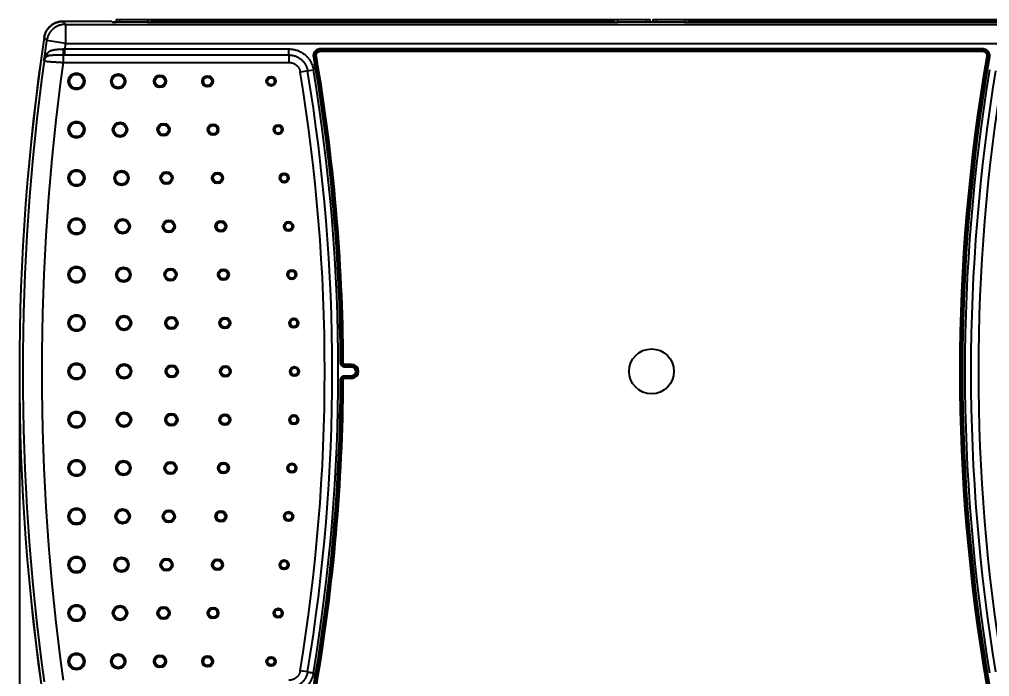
# Model space of a CAD drawing. Header units: inches. Extents: x 0 to 34, y 0 to 22.
# Drawn here: x 14.09 to 19.19, y 11.02 to 14.48 of the extents above; entities that cross this region are included whole.
import ezdxf

# ---------------------------------------------------------------- set-up
doc = ezdxf.new("R2010")
doc.units = ezdxf.units.IN
doc.header["$LTSCALE"] = 1.87
doc.header["$MEASUREMENT"] = 0
doc.layers.get('0').update_dxf_attribs({"linetype": 'CONTINUOUS'})
doc.layers.add('DIMENSIONS', color=7, linetype='CONTINUOUS')
doc.styles.get("Standard").update_dxf_attribs({"font": 'txt', "width": 0.8})
doc.dimstyles.new('DIMSTYLE_1', dxfattribs={"dimtxt": 0.125, "dimasz": 0.18, "dimexe": 0.18, "dimexo": 0.0625, "dimgap": 0.09, "dimtad": 0, "dimtih": 1, "dimtoh": 1, "dimdec": 3, "dimzin": 4, "dimdsep": 46, "dimtxsty": 'STANDARD', "dimblk": '_FILLED', "dimblk1": '_FILLED', "dimblk2": '_FILLED', "dimcen": 0.09, "dimadec": 0, "dimazin": 0, "dimtp": 0.01, "dimtm": 0.01, "dimtfac": 1, "dimtdec": 3, "dimtofl": 0, "dimtmove": 0, "dimatfit": 3, "dimldrblk": '_FILLED', "dimfxl": 1, "dimtolj": 1, "dimtzin": 4, "dimarcsym": 0})

# ---------------------------------------------------------------- blocks, each defined once
blk = doc.blocks.new('_FILLED')
at = {"color": 0, "linetype": 'BYBLOCK'}
blk.add_solid([(0, 0), (-1, 0.174), (-1, -0.174)], dxfattribs=at)
blk = doc.blocks.new('*D6')
at = {"layer": 'DIMENSIONS', "color": 2, "linetype": 'CONTINUOUS'}
for p, q in [((14.0876, 12.5662), (14.0876, 9.4032)), ((21.1515, 12.5662), (21.1515, 9.4032)), ((14.0876, 9.5282), (17.1571, 9.5282)), ((21.1515, 9.5282), (18.0821, 9.5282))]:
    blk.add_line(p, q, dxfattribs=at)
at = {"layer": 'DIMENSIONS', "color": 2, "linetype": 'CONTINUOUS', "xscale": 0.18, "yscale": 0.18, "zscale": 0.18, "rotation": 180}
blk.add_blockref('_FILLED', (14.0876, 9.5282), dxfattribs=at)
at = {"layer": 'DIMENSIONS', "color": 2, "linetype": 'CONTINUOUS', "xscale": 0.18, "yscale": 0.18, "zscale": 0.18}
blk.add_blockref('_FILLED', (21.1515, 9.5282), dxfattribs=at)
at = {"layer": 'DIMENSIONS', "color": 2, "linetype": 'CONTINUOUS', "width": 0.8}
for s, p in [('7.064', (17.2196, 9.4657)), ('[', (17.2196, 9.2782)), ('179.42', (17.3196, 9.2782)), (']', (17.9196, 9.2782))]:
    blk.add_text(s, height=0.125, dxfattribs=at).set_placement(p)
blk = doc.blocks.new('*D7')
at = {"layer": 'DIMENSIONS', "color": 2, "linetype": 'CONTINUOUS'}
for p, q in [((14.0876, 12.5662), (14.0876, 10.0282)), ((20.9524, 12.5662), (20.9524, 10.9714)), ((20.9524, 10.585), (20.9524, 10.0282)), ((14.0876, 10.1532), (17.0575, 10.1532)), ((20.9524, 10.1532), (17.9825, 10.1532))]:
    blk.add_line(p, q, dxfattribs=at)
at = {"layer": 'DIMENSIONS', "color": 2, "linetype": 'CONTINUOUS', "xscale": 0.18, "yscale": 0.18, "zscale": 0.18, "rotation": 180}
blk.add_blockref('_FILLED', (14.0876, 10.1532), dxfattribs=at)
at = {"layer": 'DIMENSIONS', "color": 2, "linetype": 'CONTINUOUS', "xscale": 0.18, "yscale": 0.18, "zscale": 0.18}
blk.add_blockref('_FILLED', (20.9524, 10.1532), dxfattribs=at)
at = {"layer": 'DIMENSIONS', "color": 2, "linetype": 'CONTINUOUS', "width": 0.8}
for s, p in [('6.865', (17.12, 10.0907)), ('[', (17.12, 9.9032)), ('174.37', (17.22, 9.9032)), (']', (17.82, 9.9032))]:
    blk.add_text(s, height=0.125, dxfattribs=at).set_placement(p)

msp = doc.modelspace()

# ---------------------------------------------------------------- linework, layer by layer
at = {"color": 7, "linetype": 'CONTINUOUS'}
for p, q in [((14.5736, 14.4687), (14.3163, 14.4687)), ((14.3298, 14.4533), (14.3298, 14.3534)), ((14.3298, 14.4533), (20.4954, 14.4533)), ((14.5736, 14.4687), (14.5777, 14.4646)), ((14.7494, 14.4643), (14.5877, 14.4643)), ((14.5956, 14.4792), (14.5956, 14.4643)), ((14.5956, 14.4792), (17.4047, 14.4792)), ((14.6153, 14.4643), (14.6153, 14.4792)), ((14.7603, 14.463), (14.7594, 14.4639)), ((14.7649, 14.4792), (14.7649, 14.4627)), ((17.2259, 14.4627), (14.7703, 14.4627)), ((14.7846, 14.4627), (14.7846, 14.4792)), ((14.7846, 14.4753), (17.2157, 14.4753)), ((17.2157, 14.4627), (17.2157, 14.4792)), ((17.2354, 14.4629), (17.2354, 14.4792)), ((17.2368, 14.4639), (17.2359, 14.463)), ((17.5764, 14.4643), (17.2468, 14.4643)), ((17.385, 14.4792), (17.385, 14.4643)), ((17.4047, 14.4643), (17.4047, 14.4792)), ((17.4197, 14.4645), (17.4047, 14.4645)), ((17.4197, 14.4792), (17.4197, 14.4643)), ((17.4197, 14.4792), (20.2287, 14.4792)), ((17.4394, 14.4643), (17.4394, 14.4792)), ((17.5873, 14.463), (17.5864, 14.4639)), ((17.589, 14.4792), (17.589, 14.4628)), ((20.0519, 14.4627), (17.5973, 14.4627)), ((17.6087, 14.4627), (17.6087, 14.4792)), ((17.6087, 14.4753), (20.0398, 14.4753)), ((14.3298, 14.3534), (14.2309, 14.368)), ((14.3298, 14.3534), (20.4954, 14.3534)), ((14.3175, 14.2925), (14.3175, 14.253)), ((14.3255, 14.2924), (14.3255, 14.324)), ((14.3255, 14.324), (15.5052, 14.324)), ((14.3255, 14.2924), (15.5052, 14.2924)), ((15.5052, 14.2924), (15.5052, 14.253)), ((15.6719, 14.326), (15.6719, 14.319)), ((15.6719, 14.326), (19.1533, 14.326)), ((15.6719, 14.319), (15.672, 14.319)), ((15.6719, 14.319), (19.1533, 14.319)), ((15.672, 14.312), (15.672, 14.319)), ((15.672, 14.319), (19.1532, 14.319)), ((15.672, 14.312), (19.1532, 14.312)), ((19.1533, 14.319), (19.1532, 14.319)), ((19.1532, 14.312), (19.1532, 14.319)), ((19.1533, 14.326), (19.1533, 14.319)), ((14.3175, 14.253), (15.5052, 14.253)), ((15.6355, 14.2827), (15.6424, 14.2839)), ((15.6424, 14.2839), (15.6425, 14.2839)), ((15.6494, 14.2851), (15.6425, 14.2839)), ((19.1759, 14.2851), (19.1828, 14.2839)), ((19.1828, 14.2839), (19.1828, 14.2839)), ((19.1897, 14.2827), (19.1828, 14.2839)), ((15.5644, 14.2028), (15.6344, 14.2144)), ((15.7768, 12.6733), (15.7838, 12.6734)), ((15.7838, 12.6734), (15.7839, 12.6734)), ((15.7909, 12.6734), (15.7839, 12.6734)), ((15.7988, 12.6584), (15.7989, 12.6585)), ((15.7988, 12.6514), (15.7988, 12.6584)), ((15.8346, 12.6584), (15.7988, 12.6584)), ((15.7989, 12.6655), (15.7989, 12.6585)), ((15.8346, 12.6655), (15.7989, 12.6655)), ((15.8346, 12.6585), (15.7989, 12.6585)), ((15.8346, 12.6514), (15.8346, 12.6655)), ((15.8346, 12.6514), (15.7988, 12.6514)), ((15.7988, 12.606), (15.7988, 12.599)), ((15.7988, 12.606), (15.8346, 12.606)), ((15.8346, 12.592), (15.8346, 12.606)), ((15.7768, 12.5841), (15.7838, 12.5841)), ((15.7839, 12.584), (15.7838, 12.5841)), ((15.7909, 12.584), (15.7839, 12.584)), ((15.7989, 12.599), (15.7988, 12.599)), ((15.7988, 12.599), (15.8346, 12.599)), ((15.7989, 12.592), (15.7989, 12.599)), ((15.7989, 12.599), (15.8346, 12.599)), ((15.7989, 12.592), (15.8346, 12.592)), ((15.6033, 11.0482), (15.5644, 11.0546))]:
    msp.add_line(p, q, dxfattribs=at)
for centre, radius in [((14.3876, 14.1537), 0.0436), ((14.3876, 14.1537), 0.0401), ((14.3876, 14.1537), 0.0401), ((14.3876, 14.1537), 0.0366), ((14.6072, 14.1537), 0.0389), ((14.6072, 14.1537), 0.0354), ((14.6072, 14.1537), 0.0354), ((14.6072, 14.1537), 0.0319), ((14.8267, 14.1537), 0.033), ((14.8267, 14.1537), 0.0295), ((14.8267, 14.1537), 0.0295), ((14.8267, 14.1537), 0.026), ((15.0774, 14.1537), 0.0295), ((15.0774, 14.1537), 0.0259), ((15.0774, 14.1537), 0.026), ((15.0774, 14.1537), 0.0224), ((15.411, 14.1537), 0.0248), ((15.411, 14.1537), 0.0213), ((15.411, 14.1537), 0.0212), ((15.411, 14.1537), 0.0177), ((14.3876, 13.8996), 0.0436), ((14.3876, 13.8996), 0.0401), ((14.3876, 13.8996), 0.0401), ((14.3876, 13.8996), 0.0366), ((14.6167, 13.8996), 0.0389), ((14.6167, 13.8996), 0.0354), ((14.6167, 13.8996), 0.0354), ((14.8457, 13.8996), 0.033), ((14.6167, 13.8996), 0.0319), ((14.8457, 13.8996), 0.0295), ((14.8457, 13.8996), 0.0295), ((14.8457, 13.8996), 0.026), ((15.106, 13.8996), 0.0295), ((15.106, 13.8996), 0.0259), ((15.106, 13.8996), 0.026), ((15.106, 13.8996), 0.0224), ((15.4488, 13.8996), 0.0248), ((15.4488, 13.8996), 0.0213), ((15.4488, 13.8996), 0.0212), ((15.4488, 13.8996), 0.0177), ((14.3876, 13.6454), 0.0436), ((14.3876, 13.6454), 0.0401), ((14.3876, 13.6454), 0.0401), ((14.3876, 13.6454), 0.0366), ((14.6245, 13.6454), 0.0389), ((14.6245, 13.6454), 0.0354), ((14.6245, 13.6454), 0.0354), ((14.6245, 13.6454), 0.0319), ((14.8613, 13.6454), 0.033), ((14.8613, 13.6454), 0.0295), ((14.8613, 13.6454), 0.0295), ((14.8613, 13.6454), 0.026), ((15.1294, 13.6454), 0.0295), ((15.1294, 13.6454), 0.026), ((15.1294, 13.6454), 0.0259), ((15.1294, 13.6454), 0.0224), ((15.4797, 13.6454), 0.0248), ((15.4797, 13.6454), 0.0213), ((15.4797, 13.6454), 0.0212), ((15.4797, 13.6454), 0.0177), ((14.3876, 13.3912), 0.0436), ((14.3876, 13.3912), 0.0401), ((14.3876, 13.3912), 0.0401), ((14.3876, 13.3912), 0.0366), ((14.6305, 13.3912), 0.0389), ((14.6305, 13.3912), 0.0354), ((14.6305, 13.3912), 0.0354), ((14.6305, 13.3912), 0.0319), ((14.8733, 13.3912), 0.033), ((14.8733, 13.3912), 0.0295), ((14.8733, 13.3912), 0.0295), ((14.8733, 13.3912), 0.026), ((15.1475, 13.3912), 0.0295), ((15.1475, 13.3912), 0.0259), ((15.1475, 13.3912), 0.026), ((15.1475, 13.3912), 0.0224), ((15.5036, 13.3912), 0.0248), ((15.5036, 13.3912), 0.0213), ((15.5036, 13.3912), 0.0212), ((15.5036, 13.3912), 0.0177), ((14.3876, 13.1371), 0.0436), ((14.3876, 13.1371), 0.0401), ((14.3876, 13.1371), 0.0401), ((14.3876, 13.1371), 0.0366), ((14.6348, 13.1371), 0.0389), ((14.6348, 13.1371), 0.0354), ((14.6348, 13.1371), 0.0354), ((14.6348, 13.1371), 0.0319), ((14.882, 13.1371), 0.033), ((14.882, 13.1371), 0.0295), ((14.882, 13.1371), 0.0295), ((14.882, 13.1371), 0.026), ((15.1605, 13.1371), 0.0295), ((15.1605, 13.1371), 0.0259), ((15.1605, 13.1371), 0.026), ((15.1605, 13.1371), 0.0224), ((15.5206, 13.1371), 0.0248), ((15.5206, 13.1371), 0.0213), ((15.5206, 13.1371), 0.0212), ((15.5206, 13.1371), 0.0177), ((14.3876, 12.8829), 0.0436), ((14.3876, 12.8829), 0.0401), ((14.3876, 12.8829), 0.0401), ((14.3876, 12.8829), 0.0366), ((14.6374, 12.8829), 0.0389), ((14.6374, 12.8829), 0.0354), ((14.6374, 12.8829), 0.0354), ((14.6374, 12.8829), 0.0319), ((14.8871, 12.8829), 0.033), ((14.8871, 12.8829), 0.0295), ((14.8871, 12.8829), 0.0295), ((15.1682, 12.8829), 0.0295), ((14.8871, 12.8829), 0.026), ((15.1682, 12.8829), 0.026), ((15.1682, 12.8829), 0.0259), ((15.1682, 12.8829), 0.0224), ((15.5308, 12.8829), 0.0248), ((15.5308, 12.8829), 0.0213), ((15.5308, 12.8829), 0.0212), ((15.5308, 12.8829), 0.0177), ((17.4126, 12.6287), 0.1181), ((14.3876, 12.6287), 0.0436), ((14.3876, 12.6287), 0.0401), ((14.3876, 12.6287), 0.0401), ((14.3876, 12.6287), 0.0366), ((14.6382, 12.6287), 0.0389), ((14.6382, 12.6287), 0.0354), ((14.6382, 12.6287), 0.0354), ((14.6382, 12.6287), 0.0319), ((14.8889, 12.6287), 0.033), ((14.8889, 12.6287), 0.0295), ((14.8889, 12.6287), 0.0295), ((15.1708, 12.6287), 0.0295), ((14.8889, 12.6287), 0.026), ((15.1708, 12.6287), 0.026), ((15.1708, 12.6287), 0.0259), ((15.1708, 12.6287), 0.0224), ((15.5342, 12.6287), 0.0248), ((15.5342, 12.6287), 0.0213), ((15.5342, 12.6287), 0.0212), ((15.5342, 12.6287), 0.0177), ((14.3876, 12.3746), 0.0436), ((14.3876, 12.3746), 0.0401), ((14.3876, 12.3746), 0.0401), ((14.3876, 12.3746), 0.0366), ((14.6374, 12.3746), 0.0389), ((14.6374, 12.3746), 0.0354), ((14.6374, 12.3746), 0.0354), ((14.6374, 12.3746), 0.0319), ((14.8871, 12.3746), 0.033), ((14.8871, 12.3746), 0.0295), ((14.8871, 12.3746), 0.0295), ((15.1682, 12.3746), 0.0295), ((14.8871, 12.3746), 0.026), ((15.1682, 12.3746), 0.0259), ((15.1682, 12.3746), 0.026), ((15.1682, 12.3746), 0.0224), ((15.5308, 12.3746), 0.0248), ((15.5308, 12.3746), 0.0213), ((15.5308, 12.3746), 0.0212), ((15.5308, 12.3746), 0.0177), ((14.3876, 12.1204), 0.0436), ((14.3876, 12.1204), 0.0401), ((14.3876, 12.1204), 0.0401), ((14.3876, 12.1204), 0.0366), ((14.6348, 12.1204), 0.0389), ((14.6348, 12.1204), 0.0354), ((14.6348, 12.1204), 0.0354), ((14.6348, 12.1204), 0.0319), ((14.882, 12.1204), 0.033), ((14.882, 12.1204), 0.0295), ((14.882, 12.1204), 0.0295), ((14.882, 12.1204), 0.026), ((15.1605, 12.1204), 0.0295), ((15.1605, 12.1204), 0.026), ((15.1605, 12.1204), 0.0259), ((15.1605, 12.1204), 0.0224), ((15.5206, 12.1204), 0.0248), ((15.5206, 12.1204), 0.0213), ((15.5206, 12.1204), 0.0212), ((15.5206, 12.1204), 0.0177), ((14.3876, 11.8662), 0.0436), ((14.3876, 11.8662), 0.0401), ((14.3876, 11.8662), 0.0401), ((14.3876, 11.8662), 0.0366), ((14.6305, 11.8662), 0.0389), ((14.6305, 11.8662), 0.0354), ((14.6305, 11.8662), 0.0354), ((14.6305, 11.8662), 0.0319), ((14.8733, 11.8662), 0.033), ((14.8733, 11.8662), 0.0295), ((14.8733, 11.8662), 0.0295), ((14.8733, 11.8662), 0.026), ((15.1475, 11.8662), 0.0295), ((15.1475, 11.8662), 0.0259), ((15.1475, 11.8662), 0.026), ((15.5036, 11.8662), 0.0248), ((15.1475, 11.8662), 0.0224), ((15.5036, 11.8662), 0.0213), ((15.5036, 11.8662), 0.0212), ((15.5036, 11.8662), 0.0177), ((14.3876, 11.6121), 0.0436), ((14.3876, 11.6121), 0.0401), ((14.3876, 11.6121), 0.0401), ((14.3876, 11.6121), 0.0366), ((14.6245, 11.6121), 0.0389), ((14.6245, 11.6121), 0.0354), ((14.6245, 11.6121), 0.0354), ((14.6245, 11.6121), 0.0319), ((14.8613, 11.6121), 0.033), ((14.8613, 11.6121), 0.0295), ((14.8613, 11.6121), 0.0295), ((14.8613, 11.6121), 0.026), ((15.1294, 11.6121), 0.0295), ((15.1294, 11.6121), 0.026), ((15.1294, 11.6121), 0.0259), ((15.4797, 11.6121), 0.0248), ((15.1294, 11.6121), 0.0224), ((15.4797, 11.6121), 0.0213), ((15.4797, 11.6121), 0.0212), ((15.4797, 11.6121), 0.0177), ((14.3876, 11.3579), 0.0436), ((14.3876, 11.3579), 0.0401), ((14.3876, 11.3579), 0.0401), ((14.3876, 11.3579), 0.0366), ((14.6167, 11.3579), 0.0389), ((14.6167, 11.3579), 0.0354), ((14.6167, 11.3579), 0.0354), ((14.6167, 11.3579), 0.0319), ((14.8457, 11.3579), 0.033), ((14.8457, 11.3579), 0.0295), ((14.8457, 11.3579), 0.0295), ((14.8457, 11.3579), 0.026), ((15.106, 11.3579), 0.0295), ((15.106, 11.3579), 0.026), ((15.106, 11.3579), 0.0259), ((15.4488, 11.3579), 0.0248), ((15.106, 11.3579), 0.0224), ((15.4488, 11.3579), 0.0213), ((15.4488, 11.3579), 0.0212), ((15.4488, 11.3579), 0.0177), ((14.3876, 11.1037), 0.0436), ((14.3876, 11.1037), 0.0401), ((14.3876, 11.1037), 0.0401), ((14.3876, 11.1037), 0.0366), ((14.6072, 11.1037), 0.0389), ((14.6072, 11.1037), 0.0354), ((14.6072, 11.1037), 0.0354), ((14.6072, 11.1037), 0.0319), ((14.8267, 11.1037), 0.033), ((14.8267, 11.1037), 0.0295), ((14.8267, 11.1037), 0.0295), ((14.8267, 11.1037), 0.026), ((15.0774, 11.1037), 0.0295), ((15.0774, 11.1037), 0.0259), ((15.0774, 11.1037), 0.026), ((15.0774, 11.1037), 0.0224), ((15.411, 11.1037), 0.0248), ((15.411, 11.1037), 0.0213), ((15.411, 11.1037), 0.0212), ((15.411, 11.1037), 0.0177)]:
    msp.add_circle(centre, radius, dxfattribs=at)
for centre, radius, start, end in [((25.9924, 12.6287), 11.905, 171.52374, 188.47626), ((25.9926, 12.6287), 11.905, 171.52374, 188.47626), ((25.9926, 12.6287), 11.8896, 171.58832, 172.10131), ((25.9926, 12.6287), 11.7896, 171.58832, 171.7326), ((25.9926, 12.6287), 11.8875, 172.11014, 187.88986), ((25.9926, 12.6287), 11.7875, 172.07967, 187.92033), ((6.0342, 12.6287), 9.7427, 0.2623, 9.77449), ((6.0342, 12.6287), 9.7497, 0.2623, 9.77449), ((6.0342, 12.6287), 9.7498, 0.26261, 9.77413), ((6.0342, 12.6287), 9.7568, 0.26261, 9.77413), ((28.791, 12.6287), 9.7568, 170.22587, 189.77413), ((28.791, 12.6287), 9.7498, 170.22587, 189.77413), ((28.791, 12.6287), 9.7497, 170.22551, 189.77449), ((28.791, 12.6287), 9.7427, 170.22551, 189.77449), ((6.0342, 12.6287), 9.6593, 350.62119, 9.37881), ((6.0342, 12.6287), 9.6987, 350.62119, 9.37881), ((6.0342, 12.6287), 9.7303, 350.62131, 9.3787), ((28.791, 12.6287), 9.7303, 170.62131, 189.3787), ((28.791, 12.6287), 9.6987, 170.62119, 189.37881), ((28.791, 12.6287), 9.6593, 170.62119, 189.37881), ((15.8346, 12.6287), 0.0368, 270, 90), ((15.8346, 12.6287), 0.0298, 270, 90), ((15.8346, 12.6287), 0.0297, 270, 90), ((15.8346, 12.6287), 0.0227, 270, 90), ((6.0342, 12.6287), 9.7427, 350.22551, 359.7377), ((6.0342, 12.6287), 9.7497, 350.22551, 359.7377), ((6.0342, 12.6287), 9.7498, 350.22587, 359.73739), ((6.0342, 12.6287), 9.7568, 350.22587, 359.73739)]:
    msp.add_arc(centre, radius, start, end, dxfattribs=at)
for points, knots in [([(14.3163, 14.4687), (14.3137, 14.4687), (14.3084, 14.4685), (14.3005, 14.4676), (14.2928, 14.466), (14.2852, 14.4639), (14.2778, 14.4611), (14.2706, 14.4578), (14.2637, 14.4539), (14.2571, 14.4495), (14.251, 14.4446), (14.2452, 14.4392), (14.2398, 14.4333), (14.235, 14.4271), (14.2306, 14.4205), (14.2268, 14.4136), (14.2236, 14.4064), (14.2209, 14.3989), (14.2188, 14.3913), (14.2178, 14.3861), (14.2174, 14.3835)], [0, 0, 0, 0, 0.055556, 0.111187, 0.166718, 0.222254, 0.277868, 0.333385, 0.388897, 0.444492, 0.499999, 0.555506, 0.611102, 0.666613, 0.722132, 0.777746, 0.833282, 0.888814, 0.944444, 1, 1, 1, 1]), ([(14.2177, 14.3835), (14.218, 14.3861), (14.219, 14.3913), (14.2211, 14.3989), (14.2238, 14.4064), (14.227, 14.4136), (14.2309, 14.4205), (14.2352, 14.4271), (14.2401, 14.4333), (14.2454, 14.4392), (14.2512, 14.4446), (14.2574, 14.4495), (14.2639, 14.4539), (14.2708, 14.4578), (14.278, 14.4611), (14.2854, 14.4639), (14.293, 14.466), (14.3007, 14.4676), (14.3086, 14.4685), (14.3139, 14.4687), (14.3165, 14.4687)], [0, 0, 0, 0, 0.055582, 0.111175, 0.166718, 0.222305, 0.277825, 0.333398, 0.388914, 0.444469, 0.5, 0.555531, 0.611086, 0.666602, 0.722175, 0.777695, 0.833282, 0.888825, 0.944418, 1, 1, 1, 1]), ([(14.3298, 14.4533), (14.3272, 14.4533), (14.322, 14.4531), (14.3142, 14.4522), (14.3065, 14.4506), (14.2989, 14.4485), (14.2915, 14.4457), (14.2843, 14.4424), (14.2774, 14.4385), (14.2708, 14.4341), (14.2646, 14.4292), (14.2588, 14.4238), (14.2534, 14.4179), (14.2486, 14.4117), (14.2442, 14.4051), (14.2404, 14.3981), (14.2371, 14.3909), (14.2344, 14.3834), (14.2323, 14.3758), (14.2313, 14.3706), (14.2309, 14.368)], [0, 0, 0, 0, 0.055085, 0.11013, 0.165281, 0.220618, 0.27616, 0.331863, 0.387628, 0.443329, 0.498969, 0.554597, 0.610239, 0.665905, 0.721593, 0.777294, 0.833, 0.888696, 0.944367, 1, 1, 1, 1]), ([(14.3165, 14.4687), (14.318, 14.467), (14.3209, 14.4636), (14.3254, 14.4584), (14.3283, 14.455), (14.3298, 14.4533)], [0, 0, 0, 0, 0.333494, 0.666835, 1, 1, 1, 1]), ([(14.5769, 14.4655), (14.5771, 14.4654), (14.5776, 14.4653), (14.5782, 14.4653), (14.5786, 14.4652)], [0, 0, 0, 0, 0.387033, 1, 1, 1, 1]), ([(14.5877, 14.4643), (14.5872, 14.4643), (14.5863, 14.4643), (14.585, 14.4643), (14.5837, 14.4643), (14.5824, 14.4643), (14.5813, 14.4644), (14.5803, 14.4644), (14.5795, 14.4644), (14.5788, 14.4645), (14.5783, 14.4645), (14.5779, 14.4646), (14.5777, 14.4646), (14.5777, 14.4646)], [0, 0, 0, 0, 0.138467, 0.27539, 0.40671, 0.528967, 0.641804, 0.742646, 0.828526, 0.897912, 0.950534, 0.984729, 1, 1, 1, 1]), ([(14.5786, 14.4652), (14.5791, 14.4652), (14.5801, 14.4651), (14.5819, 14.465), (14.584, 14.4649), (14.586, 14.4649), (14.5872, 14.4648), (14.5877, 14.4648)], [0, 0, 0, 0, 0.156568, 0.350612, 0.579508, 0.840777, 1, 1, 1, 1]), ([(14.5877, 14.4648), (14.5881, 14.4648), (14.5895, 14.4647), (14.5919, 14.4647), (14.5941, 14.4646), (14.5954, 14.4646), (14.5956, 14.4646)], [0, 0, 0, 0, 0.1517, 0.517012, 0.907921, 1, 1, 1, 1]), ([(14.7594, 14.4639), (14.7594, 14.464), (14.7592, 14.464), (14.7588, 14.4641), (14.7583, 14.4641), (14.7576, 14.4641), (14.7568, 14.4642), (14.7558, 14.4642), (14.7547, 14.4642), (14.7534, 14.4643), (14.7521, 14.4643), (14.7508, 14.4643), (14.7499, 14.4643), (14.7494, 14.4643)], [0, 0, 0, 0, 0.015271, 0.049466, 0.102088, 0.171474, 0.257354, 0.358196, 0.471033, 0.59329, 0.72461, 0.861533, 1, 1, 1, 1]), ([(14.7703, 14.4627), (14.7699, 14.4627), (14.7689, 14.4627), (14.7676, 14.4627), (14.7663, 14.4627), (14.765, 14.4627), (14.7639, 14.4628), (14.7629, 14.4628), (14.7621, 14.4628), (14.7614, 14.4629), (14.7609, 14.4629), (14.7605, 14.463), (14.7604, 14.463), (14.7603, 14.463)], [0, 0, 0, 0, 0.138467, 0.27539, 0.40671, 0.528967, 0.641804, 0.742646, 0.828526, 0.897912, 0.950534, 0.984729, 1, 1, 1, 1]), ([(17.2359, 14.463), (17.2359, 14.463), (17.2357, 14.463), (17.2354, 14.4629), (17.2348, 14.4629), (17.2342, 14.4628), (17.2333, 14.4628), (17.2323, 14.4628), (17.2312, 14.4627), (17.23, 14.4627), (17.2287, 14.4627), (17.2273, 14.4627), (17.2264, 14.4627), (17.2259, 14.4627)], [0, 0, 0, 0, 0.015271, 0.049466, 0.102088, 0.171474, 0.257354, 0.358196, 0.471033, 0.59329, 0.72461, 0.861533, 1, 1, 1, 1]), ([(17.2468, 14.4643), (17.2464, 14.4643), (17.2455, 14.4643), (17.2441, 14.4643), (17.2428, 14.4643), (17.2416, 14.4642), (17.2405, 14.4642), (17.2395, 14.4642), (17.2386, 14.4641), (17.2379, 14.4641), (17.2374, 14.4641), (17.2371, 14.464), (17.2369, 14.464), (17.2368, 14.4639)], [0, 0, 0, 0, 0.138467, 0.27539, 0.40671, 0.528967, 0.641804, 0.742646, 0.828526, 0.897912, 0.950534, 0.984729, 1, 1, 1, 1]), ([(17.5864, 14.4639), (17.5864, 14.464), (17.5862, 14.464), (17.5858, 14.4641), (17.5853, 14.4641), (17.5846, 14.4641), (17.5838, 14.4642), (17.5828, 14.4642), (17.5817, 14.4642), (17.5804, 14.4643), (17.5791, 14.4643), (17.5778, 14.4643), (17.5769, 14.4643), (17.5764, 14.4643)], [0, 0, 0, 0, 0.015271, 0.049466, 0.102088, 0.171474, 0.257354, 0.358196, 0.471033, 0.59329, 0.72461, 0.861533, 1, 1, 1, 1]), ([(17.5973, 14.4627), (17.5969, 14.4627), (17.5959, 14.4627), (17.5946, 14.4627), (17.5933, 14.4627), (17.592, 14.4627), (17.5909, 14.4628), (17.5899, 14.4628), (17.5891, 14.4628), (17.5884, 14.4629), (17.5879, 14.4629), (17.5875, 14.463), (17.5874, 14.463), (17.5873, 14.463)], [0, 0, 0, 0, 0.138467, 0.27539, 0.40671, 0.528967, 0.641804, 0.742646, 0.828526, 0.897912, 0.950534, 0.984729, 1, 1, 1, 1]), ([(14.2177, 14.3835), (14.2191, 14.3818), (14.2221, 14.3783), (14.2265, 14.3732), (14.2295, 14.3697), (14.2309, 14.368)], [0, 0, 0, 0, 0.333563, 0.666896, 1, 1, 1, 1]), ([(14.2158, 14.2626), (14.2163, 14.2652), (14.2175, 14.2704), (14.2199, 14.2778), (14.2229, 14.2849), (14.2264, 14.2915), (14.2303, 14.2974), (14.2332, 14.301), (14.2347, 14.3027)], [0, 0, 0, 0, 0.177191, 0.352645, 0.524369, 0.690315, 0.849237, 1, 1, 1, 1]), ([(14.2294, 14.2837), (14.23, 14.2843), (14.231, 14.2855), (14.2323, 14.2875), (14.2333, 14.2897), (14.2341, 14.2921), (14.2347, 14.2946), (14.235, 14.2972), (14.235, 14.3), (14.2348, 14.3018), (14.2347, 14.3027)], [0, 0, 0, 0, 0.116202, 0.233768, 0.353474, 0.475921, 0.601569, 0.730728, 0.863553, 1, 1, 1, 1]), ([(14.2294, 14.2837), (14.2303, 14.2844), (14.2324, 14.2859), (14.2359, 14.2876), (14.2401, 14.2891), (14.2447, 14.2902), (14.2499, 14.291), (14.2555, 14.2916), (14.2616, 14.292), (14.2679, 14.2923), (14.2745, 14.2924), (14.2814, 14.2925), (14.2884, 14.2925), (14.2956, 14.2925), (14.3028, 14.2925), (14.3101, 14.2925), (14.315, 14.2925), (14.3175, 14.2925)], [0, 0, 0, 0, 0.039836, 0.083597, 0.131988, 0.185441, 0.243983, 0.307214, 0.374658, 0.445765, 0.519936, 0.596533, 0.674998, 0.754831, 0.835725, 0.917518, 1, 1, 1, 1]), ([(14.2347, 14.3027), (14.2357, 14.3039), (14.238, 14.3062), (14.2418, 14.3093), (14.2461, 14.3121), (14.2509, 14.3144), (14.2561, 14.3165), (14.2618, 14.3182), (14.2679, 14.3195), (14.2744, 14.3206), (14.2813, 14.3215), (14.2885, 14.3222), (14.296, 14.3227), (14.3037, 14.3231), (14.3115, 14.3235), (14.3168, 14.3237), (14.3194, 14.3238)], [0, 0, 0, 0, 0.05342, 0.107994, 0.164538, 0.223757, 0.286185, 0.352158, 0.421889, 0.495534, 0.573037, 0.654083, 0.738085, 0.824224, 0.91176, 1, 1, 1, 1]), ([(14.3175, 14.2925), (14.3176, 14.2927), (14.3178, 14.2933), (14.3179, 14.2944), (14.3181, 14.2959), (14.3183, 14.2976), (14.3185, 14.2997), (14.3187, 14.302), (14.3188, 14.3046), (14.319, 14.3075), (14.3191, 14.3105), (14.3192, 14.3137), (14.3193, 14.317), (14.3194, 14.3203), (14.3194, 14.3226), (14.3194, 14.3238)], [0, 0, 0, 0, 0.024558, 0.060164, 0.106554, 0.163254, 0.229642, 0.30497, 0.388382, 0.478924, 0.575558, 0.677172, 0.782597, 0.890619, 1, 1, 1, 1]), ([(14.3175, 14.2925), (14.3184, 14.2925), (14.3202, 14.2924), (14.3228, 14.2924), (14.3246, 14.2924), (14.3255, 14.2924)], [0, 0, 0, 0, 0.333089, 0.666438, 1, 1, 1, 1]), ([(14.3194, 14.3238), (14.3201, 14.3238), (14.3214, 14.3238), (14.3235, 14.3239), (14.3248, 14.324), (14.3255, 14.324)], [0, 0, 0, 0, 0.332724, 0.666077, 1, 1, 1, 1]), ([(15.5052, 14.324), (15.5084, 14.324), (15.5148, 14.3237), (15.5243, 14.3227), (15.5339, 14.3209), (15.5433, 14.3185), (15.5525, 14.3153), (15.5614, 14.3114), (15.5701, 14.3069), (15.5784, 14.3018), (15.5862, 14.2961), (15.5937, 14.2898), (15.6006, 14.2829), (15.607, 14.2756), (15.6129, 14.2678), (15.6181, 14.2596), (15.6228, 14.251), (15.6267, 14.2422), (15.63, 14.233), (15.6326, 14.2238), (15.6339, 14.2175), (15.6344, 14.2144)], [0, 0, 0, 0, 0.051882, 0.104105, 0.156642, 0.209397, 0.262279, 0.315196, 0.368066, 0.420869, 0.473632, 0.526379, 0.57914, 0.631941, 0.684807, 0.737721, 0.790601, 0.843357, 0.895897, 0.948129, 1, 1, 1, 1]), ([(15.5052, 14.2924), (15.5052, 14.2927), (15.5052, 14.2933), (15.5052, 14.2944), (15.5052, 14.2959), (15.5052, 14.2977), (15.5052, 14.2998), (15.5052, 14.3021), (15.5052, 14.3048), (15.5052, 14.3076), (15.5052, 14.3106), (15.5052, 14.3138), (15.5052, 14.3172), (15.5052, 14.3206), (15.5052, 14.3228), (15.5052, 14.324)], [0, 0, 0, 0, 0.024026, 0.059415, 0.105752, 0.162501, 0.229001, 0.304478, 0.388052, 0.478751, 0.575522, 0.677238, 0.78271, 0.890701, 1, 1, 1, 1]), ([(15.5052, 14.2924), (15.508, 14.2924), (15.5135, 14.2922), (15.5217, 14.2912), (15.5297, 14.2895), (15.5376, 14.2871), (15.5453, 14.2841), (15.5527, 14.2805), (15.5597, 14.2763), (15.5664, 14.2715), (15.5727, 14.2662), (15.5785, 14.2604), (15.5838, 14.2541), (15.5886, 14.2474), (15.5928, 14.2403), (15.5964, 14.2329), (15.5994, 14.2253), (15.6017, 14.2173), (15.6028, 14.2119), (15.6033, 14.2092)], [0, 0, 0, 0, 0.059026, 0.118004, 0.176898, 0.235721, 0.294492, 0.353233, 0.411954, 0.470661, 0.529361, 0.588068, 0.646788, 0.705526, 0.764294, 0.823114, 0.882007, 0.940982, 1, 1, 1, 1]), ([(15.6355, 14.2827), (15.6353, 14.284), (15.635, 14.2865), (15.6349, 14.2903), (15.6352, 14.2941), (15.636, 14.2978), (15.637, 14.3014), (15.6385, 14.3049), (15.6403, 14.3083), (15.6424, 14.3114), (15.6449, 14.3143), (15.6476, 14.317), (15.6506, 14.3193), (15.6538, 14.3213), (15.6572, 14.323), (15.6607, 14.3243), (15.6644, 14.3253), (15.6682, 14.3259), (15.6707, 14.326), (15.6719, 14.326)], [0, 0, 0, 0, 0.058585, 0.117456, 0.176405, 0.235271, 0.294108, 0.352961, 0.411797, 0.470623, 0.52945, 0.588275, 0.647112, 0.705963, 0.764795, 0.823661, 0.8826, 0.941447, 1, 1, 1, 1]), ([(15.6424, 14.2839), (15.6422, 14.285), (15.642, 14.2872), (15.6419, 14.2904), (15.6423, 14.2937), (15.6429, 14.2969), (15.644, 14.3), (15.6453, 14.303), (15.647, 14.3058), (15.649, 14.3084), (15.6512, 14.3108), (15.6537, 14.3129), (15.6564, 14.3147), (15.6593, 14.3163), (15.6623, 14.3175), (15.6654, 14.3184), (15.6687, 14.3189), (15.6709, 14.319), (15.6719, 14.319)], [0, 0, 0, 0, 0.062596, 0.125159, 0.18769, 0.250191, 0.312667, 0.375123, 0.437565, 0.5, 0.562435, 0.624877, 0.687333, 0.749809, 0.81231, 0.874841, 0.937404, 1, 1, 1, 1]), ([(15.6425, 14.2839), (15.6423, 14.285), (15.642, 14.2871), (15.642, 14.2904), (15.6423, 14.2936), (15.643, 14.2968), (15.644, 14.2999), (15.6454, 14.3029), (15.6471, 14.3057), (15.649, 14.3083), (15.6513, 14.3107), (15.6537, 14.3128), (15.6564, 14.3147), (15.6593, 14.3162), (15.6624, 14.3174), (15.6655, 14.3183), (15.6687, 14.3188), (15.6709, 14.319), (15.672, 14.319)], [0, 0, 0, 0, 0.062441, 0.124886, 0.187345, 0.24983, 0.312336, 0.374844, 0.437347, 0.499848, 0.562348, 0.624852, 0.68736, 0.749876, 0.812404, 0.874941, 0.937476, 1, 1, 1, 1]), ([(15.6494, 14.2851), (15.6492, 14.2859), (15.649, 14.2877), (15.649, 14.2904), (15.6493, 14.293), (15.6499, 14.2956), (15.6509, 14.2981), (15.6521, 14.3005), (15.6535, 14.3028), (15.6553, 14.3048), (15.6572, 14.3066), (15.6594, 14.3082), (15.6617, 14.3096), (15.6642, 14.3106), (15.6667, 14.3114), (15.6693, 14.3119), (15.6711, 14.312), (15.672, 14.312)], [0, 0, 0, 0, 0.066158, 0.132756, 0.199552, 0.266321, 0.333047, 0.3998, 0.466548, 0.533277, 0.600029, 0.666776, 0.733489, 0.800286, 0.867153, 0.93382, 1, 1, 1, 1]), ([(19.1532, 14.319), (19.1543, 14.319), (19.1565, 14.3188), (19.1597, 14.3183), (19.1629, 14.3174), (19.1659, 14.3162), (19.1688, 14.3147), (19.1715, 14.3128), (19.174, 14.3107), (19.1762, 14.3083), (19.1782, 14.3057), (19.1798, 14.3029), (19.1812, 14.2999), (19.1822, 14.2968), (19.1829, 14.2936), (19.1832, 14.2904), (19.1832, 14.2871), (19.183, 14.285), (19.1828, 14.2839)], [0, 0, 0, 0, 0.062441, 0.124886, 0.187345, 0.249829, 0.312335, 0.374843, 0.437347, 0.499848, 0.562348, 0.624852, 0.68736, 0.749876, 0.812404, 0.87494, 0.937476, 1, 1, 1, 1]), ([(19.1532, 14.312), (19.1541, 14.312), (19.1559, 14.3119), (19.1585, 14.3114), (19.1611, 14.3106), (19.1635, 14.3096), (19.1659, 14.3082), (19.168, 14.3067), (19.17, 14.3048), (19.1717, 14.3028), (19.1732, 14.3005), (19.1744, 14.2982), (19.1753, 14.2956), (19.1759, 14.293), (19.1762, 14.2904), (19.1762, 14.2877), (19.176, 14.2859), (19.1759, 14.2851)], [0, 0, 0, 0, 0.066157, 0.132756, 0.199552, 0.266321, 0.333046, 0.3998, 0.466548, 0.533276, 0.600028, 0.666776, 0.733488, 0.800286, 0.867153, 0.93382, 1, 1, 1, 1]), ([(19.1533, 14.326), (19.1545, 14.326), (19.1571, 14.3259), (19.1608, 14.3253), (19.1645, 14.3243), (19.168, 14.323), (19.1714, 14.3213), (19.1747, 14.3193), (19.1776, 14.3169), (19.1804, 14.3143), (19.1828, 14.3114), (19.1849, 14.3083), (19.1867, 14.3049), (19.1882, 14.3014), (19.1893, 14.2978), (19.19, 14.2941), (19.1903, 14.2903), (19.1902, 14.2865), (19.1899, 14.284), (19.1897, 14.2827)], [0, 0, 0, 0, 0.058585, 0.117456, 0.176405, 0.235271, 0.294108, 0.352961, 0.411797, 0.470623, 0.52945, 0.588275, 0.647112, 0.705963, 0.764795, 0.823661, 0.8826, 0.941447, 1, 1, 1, 1]), ([(19.1533, 14.319), (19.1544, 14.319), (19.1566, 14.3189), (19.1598, 14.3184), (19.1629, 14.3175), (19.166, 14.3163), (19.1689, 14.3147), (19.1716, 14.3129), (19.174, 14.3108), (19.1763, 14.3084), (19.1782, 14.3058), (19.1799, 14.303), (19.1813, 14.3), (19.1823, 14.2969), (19.183, 14.2937), (19.1833, 14.2904), (19.1833, 14.2872), (19.183, 14.285), (19.1828, 14.2839)], [0, 0, 0, 0, 0.062596, 0.125159, 0.18769, 0.250191, 0.312667, 0.375123, 0.437565, 0.5, 0.562435, 0.624877, 0.687333, 0.749809, 0.81231, 0.874841, 0.937404, 1, 1, 1, 1]), ([(14.2158, 14.2626), (14.2162, 14.2643), (14.2173, 14.2676), (14.2195, 14.2723), (14.2223, 14.2766), (14.2256, 14.2804), (14.2281, 14.2827), (14.2294, 14.2837)], [0, 0, 0, 0, 0.201812, 0.404552, 0.606327, 0.805247, 1, 1, 1, 1]), ([(14.2158, 14.2626), (14.216, 14.2624), (14.2164, 14.2619), (14.217, 14.2612), (14.2175, 14.2607), (14.2177, 14.2605)], [0, 0, 0, 0, 0.333326, 0.666659, 1, 1, 1, 1]), ([(14.2294, 14.2837), (14.2285, 14.2828), (14.2268, 14.281), (14.2245, 14.278), (14.2225, 14.2748), (14.2207, 14.2714), (14.2194, 14.2679), (14.2183, 14.2642), (14.2178, 14.2618), (14.2177, 14.2605)], [0, 0, 0, 0, 0.142848, 0.285751, 0.428645, 0.571527, 0.714396, 0.857249, 1, 1, 1, 1]), ([(14.2177, 14.2605), (14.2178, 14.2604), (14.2185, 14.2603), (14.2197, 14.26), (14.2216, 14.2598), (14.2241, 14.2595), (14.2272, 14.2591), (14.2309, 14.2588), (14.2352, 14.2584), (14.24, 14.258), (14.2453, 14.2576), (14.2511, 14.2572), (14.2573, 14.2567), (14.2639, 14.2563), (14.2709, 14.2558), (14.2782, 14.2553), (14.2857, 14.2549), (14.2935, 14.2544), (14.3014, 14.2539), (14.3094, 14.2534), (14.3148, 14.2531), (14.3175, 14.253)], [0, 0, 0, 0, 0.006175, 0.018736, 0.037673, 0.062884, 0.094215, 0.131466, 0.174398, 0.222722, 0.276104, 0.334181, 0.396576, 0.462895, 0.532724, 0.605632, 0.681171, 0.758874, 0.838257, 0.918813, 1, 1, 1, 1]), ([(15.5052, 14.253), (15.5069, 14.253), (15.5104, 14.2528), (15.5156, 14.2522), (15.5208, 14.251), (15.5258, 14.2494), (15.5307, 14.2474), (15.5354, 14.2449), (15.5399, 14.2421), (15.5441, 14.2388), (15.5479, 14.2352), (15.5515, 14.2313), (15.5547, 14.2271), (15.5575, 14.2226), (15.5599, 14.2179), (15.5619, 14.213), (15.5634, 14.2079), (15.5641, 14.2045), (15.5644, 14.2028)], [0, 0, 0, 0, 0.061682, 0.123904, 0.186497, 0.249298, 0.312143, 0.374882, 0.437495, 0.500045, 0.562595, 0.625207, 0.687937, 0.750764, 0.813544, 0.876118, 0.938326, 1, 1, 1, 1]), ([(15.7988, 12.6514), (15.7979, 12.6514), (15.7962, 12.6515), (15.7936, 12.652), (15.791, 12.6528), (15.7886, 12.6539), (15.7863, 12.6553), (15.7842, 12.6569), (15.7823, 12.6588), (15.7807, 12.6609), (15.7793, 12.6631), (15.7782, 12.6656), (15.7774, 12.6681), (15.7769, 12.6707), (15.7768, 12.6724), (15.7768, 12.6733)], [0, 0, 0, 0, 0.076201, 0.153103, 0.230339, 0.307531, 0.384542, 0.461573, 0.538666, 0.61567, 0.692668, 0.769857, 0.847059, 0.923894, 1, 1, 1, 1]), ([(15.7988, 12.6584), (15.7982, 12.6584), (15.7969, 12.6585), (15.7949, 12.6589), (15.7931, 12.6595), (15.7913, 12.6604), (15.7897, 12.6615), (15.7882, 12.6628), (15.7869, 12.6642), (15.7858, 12.6659), (15.7849, 12.6676), (15.7843, 12.6695), (15.7839, 12.6714), (15.7838, 12.6727), (15.7838, 12.6734)], [0, 0, 0, 0, 0.083513, 0.166991, 0.250408, 0.333742, 0.416968, 0.500085, 0.583179, 0.666344, 0.749621, 0.833013, 0.916484, 1, 1, 1, 1]), ([(15.7989, 12.6585), (15.7982, 12.6585), (15.7969, 12.6586), (15.795, 12.659), (15.7931, 12.6596), (15.7914, 12.6605), (15.7897, 12.6615), (15.7882, 12.6628), (15.7869, 12.6643), (15.7859, 12.6659), (15.785, 12.6677), (15.7844, 12.6696), (15.784, 12.6715), (15.7839, 12.6728), (15.7839, 12.6734)], [0, 0, 0, 0, 0.083562, 0.167132, 0.250714, 0.33429, 0.417823, 0.501292, 0.584688, 0.667993, 0.751186, 0.834265, 0.917213, 1, 1, 1, 1]), ([(15.7989, 12.6655), (15.7985, 12.6655), (15.7977, 12.6655), (15.7966, 12.6658), (15.7956, 12.6662), (15.7945, 12.6667), (15.7936, 12.6674), (15.7928, 12.6682), (15.7921, 12.6691), (15.7916, 12.6702), (15.7912, 12.6712), (15.7909, 12.6723), (15.7909, 12.6731), (15.7909, 12.6734)], [0, 0, 0, 0, 0.088905, 0.179204, 0.270629, 0.36278, 0.455207, 0.547538, 0.639548, 0.731016, 0.821706, 0.91141, 1, 1, 1, 1]), ([(15.7768, 12.5841), (15.7768, 12.585), (15.7769, 12.5867), (15.7774, 12.5894), (15.7782, 12.5919), (15.7793, 12.5943), (15.7807, 12.5966), (15.7824, 12.5987), (15.7842, 12.6006), (15.7863, 12.6022), (15.7886, 12.6036), (15.791, 12.6046), (15.7936, 12.6054), (15.7962, 12.6059), (15.7979, 12.606), (15.7988, 12.606)], [0, 0, 0, 0, 0.076196, 0.153096, 0.230333, 0.307528, 0.384536, 0.46156, 0.538647, 0.615647, 0.692637, 0.769818, 0.847023, 0.923872, 1, 1, 1, 1]), ([(15.7838, 12.5841), (15.7838, 12.5847), (15.7839, 12.586), (15.7843, 12.588), (15.7849, 12.5898), (15.7858, 12.5916), (15.7869, 12.5932), (15.7882, 12.5947), (15.7897, 12.596), (15.7913, 12.597), (15.7931, 12.5979), (15.7949, 12.5985), (15.7969, 12.5989), (15.7982, 12.599), (15.7988, 12.599)], [0, 0, 0, 0, 0.083513, 0.166988, 0.250404, 0.333742, 0.416975, 0.500093, 0.583183, 0.666343, 0.749619, 0.833014, 0.916488, 1, 1, 1, 1]), ([(15.7839, 12.584), (15.7839, 12.5847), (15.784, 12.586), (15.7844, 12.5879), (15.785, 12.5897), (15.7859, 12.5915), (15.7869, 12.5931), (15.7882, 12.5946), (15.7897, 12.5959), (15.7914, 12.597), (15.7931, 12.5979), (15.795, 12.5985), (15.7969, 12.5989), (15.7982, 12.599), (15.7989, 12.599)], [0, 0, 0, 0, 0.082787, 0.165735, 0.248815, 0.332008, 0.415312, 0.498709, 0.582177, 0.66571, 0.749286, 0.832868, 0.916438, 1, 1, 1, 1]), ([(15.7909, 12.584), (15.7909, 12.5844), (15.7909, 12.5851), (15.7912, 12.5862), (15.7916, 12.5873), (15.7921, 12.5883), (15.7928, 12.5892), (15.7936, 12.59), (15.7945, 12.5907), (15.7956, 12.5913), (15.7966, 12.5917), (15.7977, 12.5919), (15.7985, 12.592), (15.7989, 12.592)], [0, 0, 0, 0, 0.08859, 0.178294, 0.268984, 0.360452, 0.452462, 0.544793, 0.63722, 0.729371, 0.820796, 0.911095, 1, 1, 1, 1]), ([(15.5644, 11.0546), (15.5641, 11.0529), (15.5634, 11.0495), (15.5619, 11.0445), (15.5599, 11.0396), (15.5575, 11.0349), (15.5547, 11.0304), (15.5515, 11.0261), (15.5479, 11.0222), (15.5441, 11.0186), (15.5399, 11.0154), (15.5354, 11.0125), (15.5307, 11.0101), (15.5258, 11.008), (15.5208, 11.0064), (15.5156, 11.0053), (15.5104, 11.0046), (15.5069, 11.0044), (15.5052, 11.0044)], [0, 0, 0, 0, 0.061682, 0.123904, 0.186497, 0.249298, 0.312143, 0.374882, 0.437496, 0.500046, 0.562597, 0.625209, 0.687938, 0.750765, 0.813545, 0.876118, 0.938326, 1, 1, 1, 1]), ([(15.6033, 11.0482), (15.6028, 11.0455), (15.6017, 11.0401), (15.5994, 11.0322), (15.5964, 11.0245), (15.5928, 11.0171), (15.5886, 11.01), (15.5838, 11.0033), (15.5785, 10.9971), (15.5727, 10.9912), (15.5664, 10.9859), (15.5597, 10.9811), (15.5527, 10.9769), (15.5453, 10.9733), (15.5376, 10.9703), (15.5297, 10.968), (15.5217, 10.9663), (15.5135, 10.9652), (15.508, 10.965), (15.5052, 10.965)], [0, 0, 0, 0, 0.059027, 0.118004, 0.176898, 0.235721, 0.294492, 0.353233, 0.411954, 0.470661, 0.529362, 0.588069, 0.646789, 0.705526, 0.764294, 0.823114, 0.882007, 0.940982, 1, 1, 1, 1]), ([(15.6344, 11.0431), (15.6339, 11.0399), (15.6326, 11.0337), (15.63, 11.0244), (15.6267, 11.0153), (15.6228, 11.0064), (15.6181, 10.9978), (15.6129, 10.9896), (15.607, 10.9818), (15.6006, 10.9745), (15.5937, 10.9677), (15.5862, 10.9614), (15.5784, 10.9556), (15.5701, 10.9505), (15.5614, 10.946), (15.5525, 10.9422), (15.5433, 10.939), (15.5339, 10.9365), (15.5243, 10.9347), (15.5148, 10.9337), (15.5084, 10.9334), (15.5052, 10.9334)], [0, 0, 0, 0, 0.051868, 0.10409, 0.156627, 0.209381, 0.262261, 0.315178, 0.368048, 0.420852, 0.473615, 0.526362, 0.579123, 0.631923, 0.68479, 0.737705, 0.790586, 0.843342, 0.895884, 0.948116, 1, 1, 1, 1]), ([(15.6033, 11.0482), (15.6035, 11.0482), (15.6042, 11.0481), (15.6052, 11.0479), (15.6067, 11.0476), (15.6084, 11.0474), (15.6105, 11.047), (15.6128, 11.0466), (15.6154, 11.0462), (15.6183, 11.0457), (15.6213, 11.0452), (15.6244, 11.0447), (15.6277, 11.0442), (15.631, 11.0436), (15.6333, 11.0433), (15.6344, 11.0431)], [0, 0, 0, 0, 0.024026, 0.059415, 0.105752, 0.162501, 0.229001, 0.304478, 0.388052, 0.478751, 0.575522, 0.677238, 0.78271, 0.890701, 1, 1, 1, 1])]:
    msp.add_open_spline(points, degree=3, knots=knots, dxfattribs=at)

# ---------------------------------------------------------------- dimensions: what is measured, and where the dimension line sits
at = {"layer": 'DIMENSIONS', "color": 2, "linetype": 'CONTINUOUS'}
dim = msp.add_linear_dim(base=(14.0876, 9.5282), p1=(21.1515, 12.5662), p2=(14.0876, 12.5662), angle=180, dimstyle='DIMSTYLE_1', dxfattribs=at)
dim.commit()
dim.dimension.update_dxf_attribs({"geometry": '*D6', "text_midpoint": (17.6196, 9.4345), "dimtype": 160})
dim = msp.add_linear_dim(base=(20.9524, 10.1532), p1=(14.0876, 12.5662), p2=(20.9524, 12.5662), dimstyle='DIMSTYLE_1', dxfattribs=at)
dim.commit()
dim.dimension.update_dxf_attribs({"geometry": '*D7', "text_midpoint": (17.52, 10.0595), "dimtype": 160})

doc.saveas('drawing.dxf')
